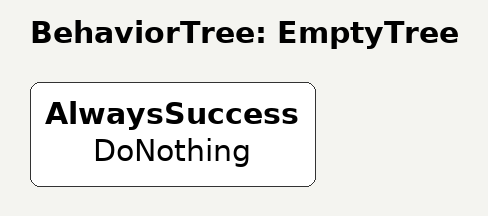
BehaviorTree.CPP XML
<root BTCPP_format="4" main_tree_to_execute="EmptyTree">
  <BehaviorTree ID="EmptyTree">
    <!-- Empty Tree that has no effect -->
    <AlwaysSuccess name="DoNothing"/>
  </BehaviorTree>
</root>
